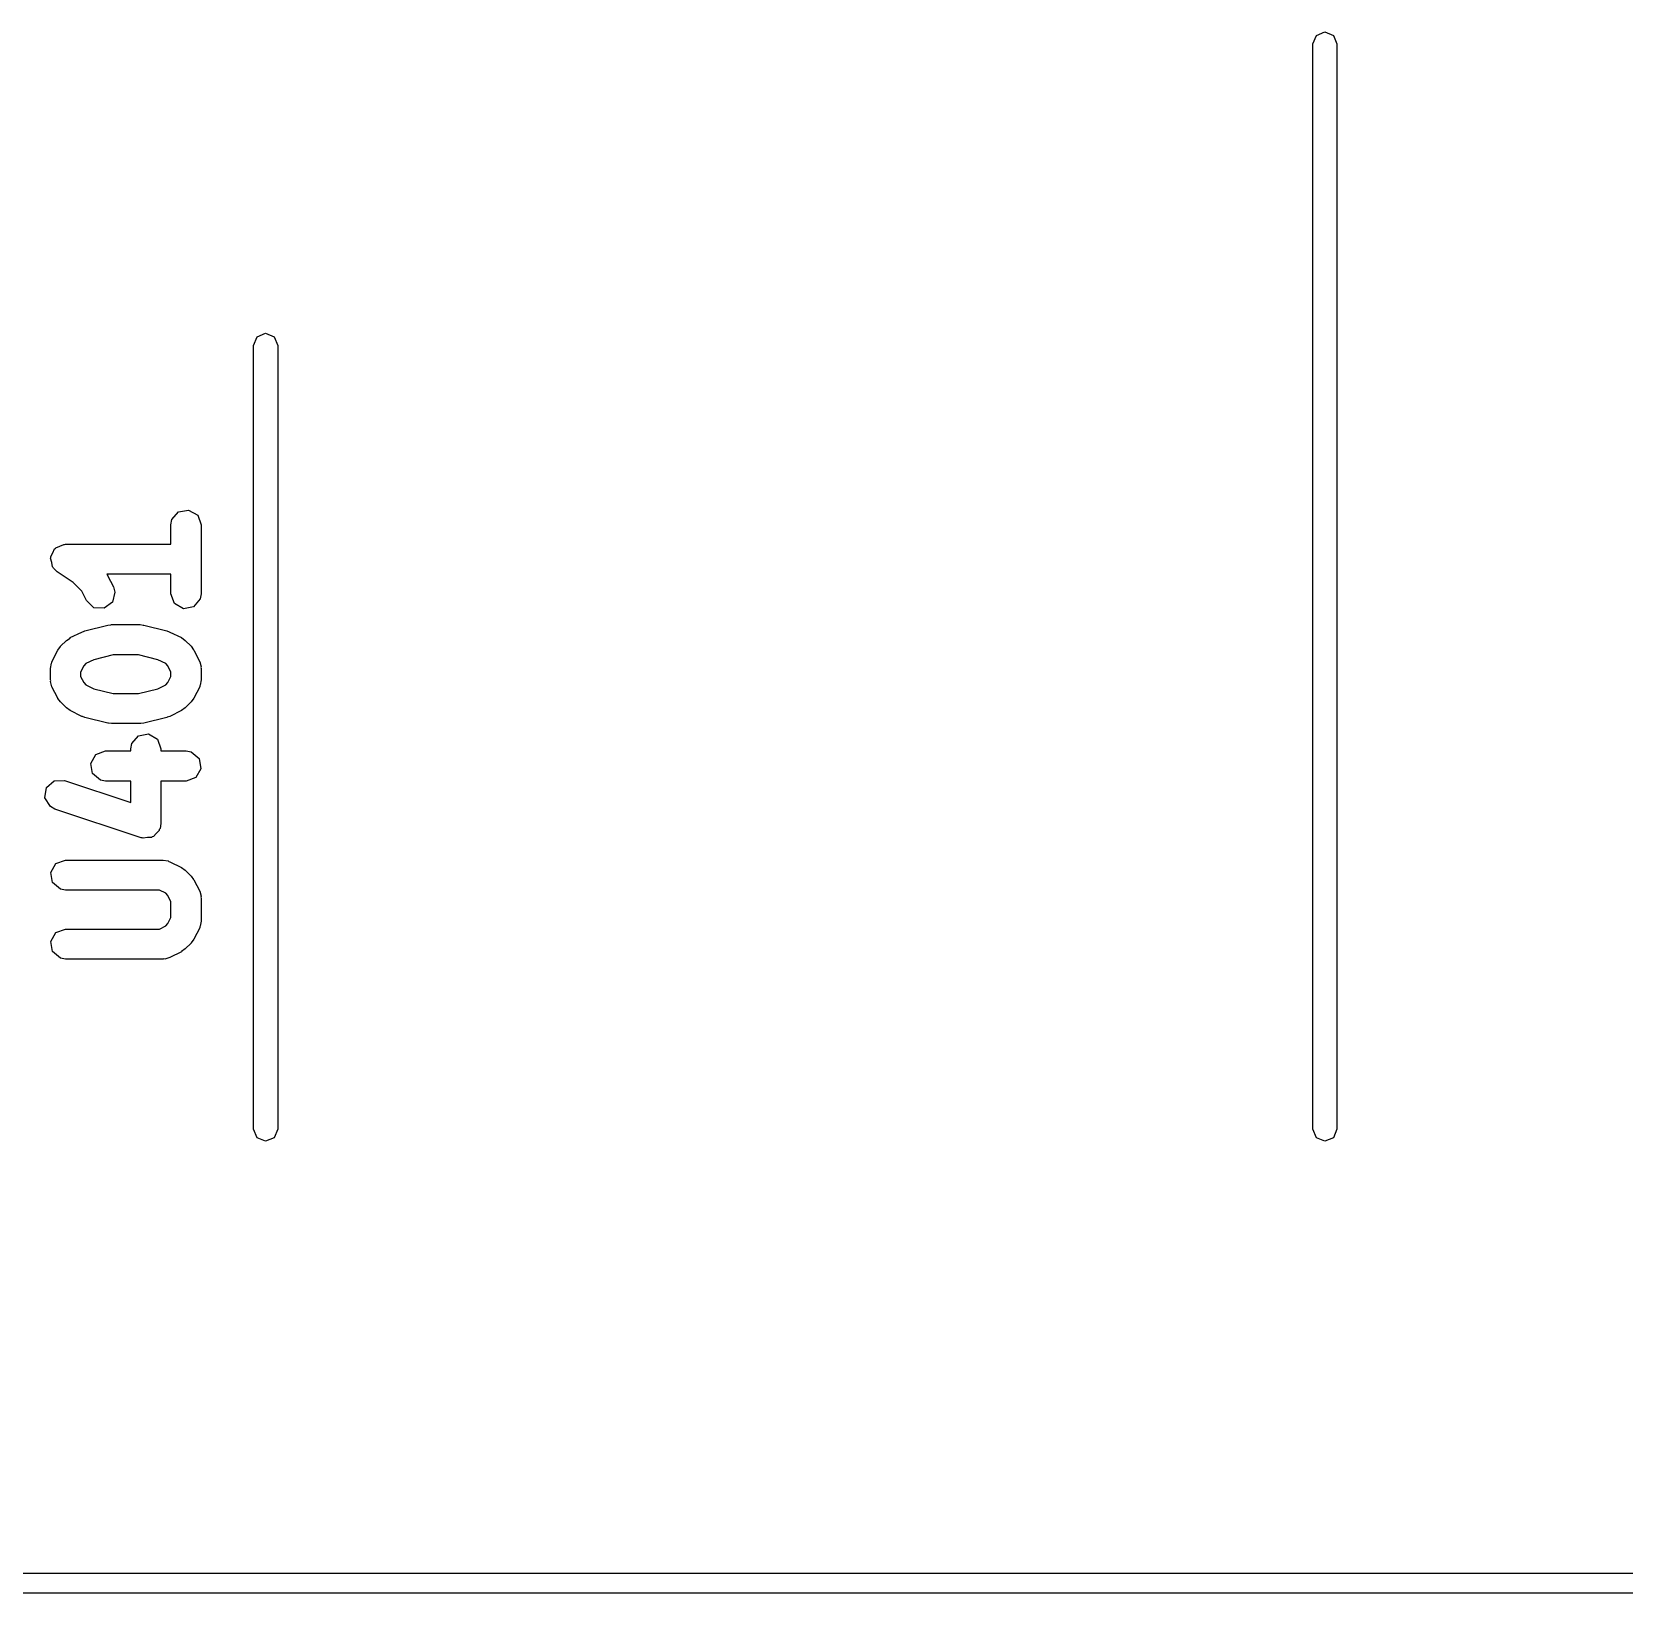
# Model space of a CAD drawing. Extents: x 59.1 to 151.1, y -119.5 to -80.2.
# Drawn here: x 115.84 to 123.76, y -118.05 to -110.28 of the extents above; entities that cross this region are included whole.
import ezdxf

# ---------------------------------------------------------------- set-up
doc = ezdxf.new("R2010")
doc.units = 0
doc.layers.add('BLACK', color=7, linetype='CONTINUOUS')

msp = doc.modelspace()

# ---------------------------------------------------------------- linework, layer by layer
at = {"layer": 'BLACK', "linetype": 'CONTINUOUS'}
for p, q in [((122.209, -110.342), (122.227, -110.3)), ((122.209, -115.742), (122.209, -110.342)), ((122.227, -110.3), (122.269, -110.282)), ((122.269, -110.282), (122.311, -110.3)), ((122.311, -110.3), (122.329, -110.342)), ((122.329, -110.342), (122.329, -115.742)), ((116.939, -111.842), (116.957, -111.8)), ((116.939, -115.742), (116.939, -111.842)), ((116.957, -111.8), (116.999, -111.782)), ((116.999, -111.782), (117.041, -111.8)), ((117.041, -111.8), (117.059, -111.842)), ((117.059, -111.842), (117.059, -115.742)), ((116.528, -112.735), (116.533, -112.709)), ((116.533, -112.709), (116.566, -112.67)), ((116.566, -112.67), (116.616, -112.661)), ((116.616, -112.661), (116.661, -112.687)), ((116.661, -112.687), (116.678, -112.735)), ((116.528, -112.831), (116.528, -112.735)), ((116.678, -112.735), (116.678, -113.078)), ((115.93, -112.893), (115.94, -112.874)), ((115.94, -112.874), (115.949, -112.854)), ((115.949, -112.854), (115.953, -112.853)), ((115.953, -112.853), (115.955, -112.849)), ((115.955, -112.849), (115.976, -112.841)), ((115.976, -112.841), (115.995, -112.832)), ((115.995, -112.832), (115.999, -112.833)), ((115.999, -112.833), (116.003, -112.831)), ((116.003, -112.831), (116.528, -112.831)), ((115.929, -112.901), (115.93, -112.898)), ((115.935, -112.922), (115.929, -112.901)), ((115.93, -112.898), (115.93, -112.893)), ((115.938, -112.944), (115.935, -112.922)), ((115.942, -112.947), (115.938, -112.944)), ((115.943, -112.951), (115.942, -112.947)), ((115.962, -112.969), (115.943, -112.951)), ((116.041, -113.022), (115.962, -112.969)), ((116.085, -113.065), (116.041, -113.022)), ((116.528, -112.981), (116.209, -112.981)), ((116.209, -112.981), (116.212, -112.986)), ((116.212, -112.986), (116.213, -112.987)), ((116.213, -112.987), (116.242, -113.044)), ((116.528, -113.078), (116.528, -112.981)), ((116.108, -113.111), (116.085, -113.065)), ((116.145, -113.147), (116.108, -113.111)), ((116.237, -113.119), (116.196, -113.15)), ((116.249, -113.069), (116.237, -113.119)), ((116.242, -113.044), (116.249, -113.069)), ((116.546, -113.126), (116.528, -113.078)), ((116.674, -113.103), (116.641, -113.143)), ((116.678, -113.078), (116.674, -113.103)), ((116.196, -113.15), (116.145, -113.147)), ((116.59, -113.152), (116.546, -113.126)), ((116.641, -113.143), (116.59, -113.152)), ((116.027, -113.296), (116.084, -113.268)), ((116.084, -113.268), (116.097, -113.264)), ((116.097, -113.264), (116.1, -113.262)), ((116.1, -113.262), (116.214, -113.234)), ((116.214, -113.234), (116.229, -113.232)), ((116.229, -113.232), (116.232, -113.231)), ((116.232, -113.231), (116.375, -113.231)), ((116.375, -113.231), (116.39, -113.234)), ((116.39, -113.234), (116.393, -113.234)), ((116.393, -113.234), (116.507, -113.262)), ((116.507, -113.262), (116.519, -113.267)), ((116.519, -113.267), (116.523, -113.268)), ((116.523, -113.268), (116.58, -113.296)), ((115.936, -113.416), (115.965, -113.358)), ((115.965, -113.358), (115.978, -113.34)), ((115.978, -113.34), (115.979, -113.339)), ((115.979, -113.339), (116.008, -113.31)), ((116.008, -113.31), (116.026, -113.298)), ((116.026, -113.298), (116.027, -113.296)), ((116.58, -113.296), (116.598, -113.31)), ((116.598, -113.31), (116.599, -113.31)), ((116.599, -113.31), (116.628, -113.339)), ((116.628, -113.339), (116.641, -113.357)), ((116.641, -113.357), (116.642, -113.358)), ((116.642, -113.358), (116.671, -113.416)), ((115.928, -113.449), (115.933, -113.423)), ((115.933, -113.423), (115.936, -113.42)), ((115.936, -113.42), (115.936, -113.416)), ((116.094, -113.436), (116.078, -113.467)), ((116.105, -113.425), (116.094, -113.436)), ((116.144, -113.406), (116.105, -113.425)), ((116.241, -113.381), (116.144, -113.406)), ((116.366, -113.381), (116.241, -113.381)), ((116.463, -113.406), (116.366, -113.381)), ((116.502, -113.425), (116.463, -113.406)), ((116.513, -113.436), (116.502, -113.425)), ((116.528, -113.467), (116.513, -113.436)), ((116.671, -113.416), (116.678, -113.441)), ((115.928, -113.506), (115.928, -113.449)), ((115.93, -113.51), (115.928, -113.506)), ((115.929, -113.515), (115.93, -113.51)), ((115.936, -113.54), (115.929, -113.515)), ((116.078, -113.467), (116.078, -113.489)), ((116.078, -113.489), (116.094, -113.519)), ((116.513, -113.519), (116.528, -113.489)), ((116.528, -113.489), (116.528, -113.467)), ((116.678, -113.506), (116.674, -113.532)), ((116.678, -113.441), (116.677, -113.445)), ((116.677, -113.445), (116.678, -113.449)), ((116.678, -113.449), (116.678, -113.506)), ((115.965, -113.597), (115.936, -113.54)), ((116.094, -113.519), (116.105, -113.53)), ((116.105, -113.53), (116.144, -113.55)), ((116.144, -113.55), (116.241, -113.574)), ((116.241, -113.574), (116.366, -113.574)), ((116.366, -113.574), (116.463, -113.55)), ((116.463, -113.55), (116.502, -113.53)), ((116.502, -113.53), (116.513, -113.519)), ((116.671, -113.54), (116.642, -113.597)), ((116.674, -113.532), (116.671, -113.535)), ((116.671, -113.535), (116.671, -113.54)), ((115.966, -113.598), (115.965, -113.597)), ((115.979, -113.616), (115.966, -113.598)), ((116.008, -113.645), (115.979, -113.616)), ((116.009, -113.646), (116.008, -113.645)), ((116.027, -113.659), (116.009, -113.646)), ((116.084, -113.688), (116.027, -113.659)), ((116.58, -113.659), (116.523, -113.688)), ((116.581, -113.658), (116.58, -113.659)), ((116.599, -113.645), (116.581, -113.658)), ((116.628, -113.616), (116.599, -113.645)), ((116.629, -113.615), (116.628, -113.616)), ((116.642, -113.597), (116.629, -113.615)), ((116.088, -113.688), (116.084, -113.688)), ((116.1, -113.693), (116.088, -113.688)), ((116.214, -113.722), (116.1, -113.693)), ((116.217, -113.722), (116.214, -113.722)), ((116.232, -113.724), (116.217, -113.722)), ((116.375, -113.724), (116.232, -113.724)), ((116.378, -113.723), (116.375, -113.724)), ((116.393, -113.722), (116.378, -113.723)), ((116.507, -113.693), (116.393, -113.722)), ((116.51, -113.691), (116.507, -113.693)), ((116.523, -113.688), (116.51, -113.691)), ((116.328, -113.849), (116.333, -113.823)), ((116.333, -113.823), (116.366, -113.784)), ((116.366, -113.784), (116.416, -113.775)), ((116.416, -113.775), (116.461, -113.801)), ((116.461, -113.801), (116.478, -113.849)), ((116.13, -113.922), (116.155, -113.877)), ((116.155, -113.877), (116.203, -113.86)), ((116.203, -113.86), (116.328, -113.86)), ((116.328, -113.86), (116.328, -113.849)), ((116.478, -113.849), (116.478, -113.86)), ((116.478, -113.86), (116.603, -113.86)), ((116.603, -113.86), (116.629, -113.864)), ((116.629, -113.864), (116.668, -113.897)), ((116.668, -113.897), (116.677, -113.948)), ((116.138, -113.972), (116.13, -113.922)), ((116.178, -114.005), (116.138, -113.972)), ((116.652, -113.992), (116.603, -114.01)), ((116.677, -113.948), (116.652, -113.992)), ((115.901, -114.093), (115.909, -114.042)), ((115.909, -114.042), (115.947, -114.008)), ((115.947, -114.008), (115.999, -114.007)), ((115.999, -114.007), (116.328, -114.117)), ((116.203, -114.01), (116.178, -114.005)), ((116.328, -114.01), (116.203, -114.01)), ((116.328, -114.117), (116.328, -114.01)), ((116.603, -114.01), (116.478, -114.01)), ((116.478, -114.01), (116.478, -114.221)), ((115.928, -114.136), (115.901, -114.093)), ((115.951, -114.149), (115.928, -114.136)), ((116.38, -114.292), (115.951, -114.149)), ((116.478, -114.221), (116.474, -114.246)), ((116.385, -114.292), (116.38, -114.292)), ((116.39, -114.294), (116.385, -114.292)), ((116.411, -114.291), (116.39, -114.294)), ((116.431, -114.29), (116.411, -114.291)), ((116.435, -114.287), (116.431, -114.29)), ((116.441, -114.286), (116.435, -114.287)), ((116.454, -114.27), (116.441, -114.286)), ((116.469, -114.256), (116.454, -114.27)), ((116.47, -114.251), (116.469, -114.256)), ((116.474, -114.246), (116.47, -114.251)), ((115.93, -114.465), (115.955, -114.42)), ((115.938, -114.515), (115.93, -114.465)), ((115.955, -114.42), (116.003, -114.403)), ((116.003, -114.403), (116.489, -114.403)), ((116.489, -114.403), (116.515, -114.407)), ((116.515, -114.407), (116.518, -114.41)), ((116.518, -114.41), (116.523, -114.411)), ((116.523, -114.411), (116.58, -114.439)), ((116.58, -114.439), (116.598, -114.453)), ((116.598, -114.453), (116.599, -114.453)), ((116.599, -114.453), (116.628, -114.482)), ((115.978, -114.548), (115.938, -114.515)), ((116.628, -114.482), (116.641, -114.5)), ((116.641, -114.5), (116.642, -114.501)), ((116.642, -114.501), (116.671, -114.558)), ((116.003, -114.553), (115.978, -114.548)), ((116.471, -114.553), (116.003, -114.553)), ((116.502, -114.568), (116.471, -114.553)), ((116.513, -114.579), (116.502, -114.568)), ((116.528, -114.61), (116.513, -114.579)), ((116.528, -114.689), (116.528, -114.61)), ((116.671, -114.558), (116.678, -114.583)), ((116.678, -114.583), (116.677, -114.588)), ((116.677, -114.588), (116.678, -114.592)), ((116.678, -114.592), (116.678, -114.706)), ((116.513, -114.719), (116.528, -114.689)), ((115.93, -114.808), (115.955, -114.763)), ((115.955, -114.763), (116.003, -114.746)), ((116.003, -114.746), (116.471, -114.746)), ((116.471, -114.746), (116.502, -114.73)), ((116.502, -114.73), (116.513, -114.719)), ((116.671, -114.74), (116.642, -114.797)), ((116.674, -114.732), (116.671, -114.735)), ((116.671, -114.735), (116.671, -114.74)), ((116.678, -114.706), (116.674, -114.732)), ((115.938, -114.858), (115.93, -114.808)), ((115.978, -114.891), (115.938, -114.858)), ((116.58, -114.859), (116.523, -114.888)), ((116.581, -114.858), (116.58, -114.859)), ((116.599, -114.845), (116.581, -114.858)), ((116.628, -114.816), (116.599, -114.845)), ((116.629, -114.815), (116.628, -114.816)), ((116.642, -114.797), (116.629, -114.815)), ((116.003, -114.896), (115.978, -114.891)), ((116.489, -114.896), (116.003, -114.896)), ((116.493, -114.894), (116.489, -114.896)), ((116.498, -114.895), (116.493, -114.894)), ((116.523, -114.888), (116.498, -114.895)), ((116.957, -115.784), (116.939, -115.742)), ((116.999, -115.802), (116.957, -115.784)), ((117.041, -115.784), (116.999, -115.802)), ((117.059, -115.742), (117.041, -115.784)), ((122.227, -115.784), (122.209, -115.742)), ((122.269, -115.802), (122.227, -115.784)), ((122.311, -115.784), (122.269, -115.802)), ((122.329, -115.742), (122.311, -115.784)), ((75, -117.95), (149, -117.95)), ((149, -118.05), (75, -118.05))]:
    msp.add_line(p, q, dxfattribs=at)

doc.saveas('drawing.dxf')
